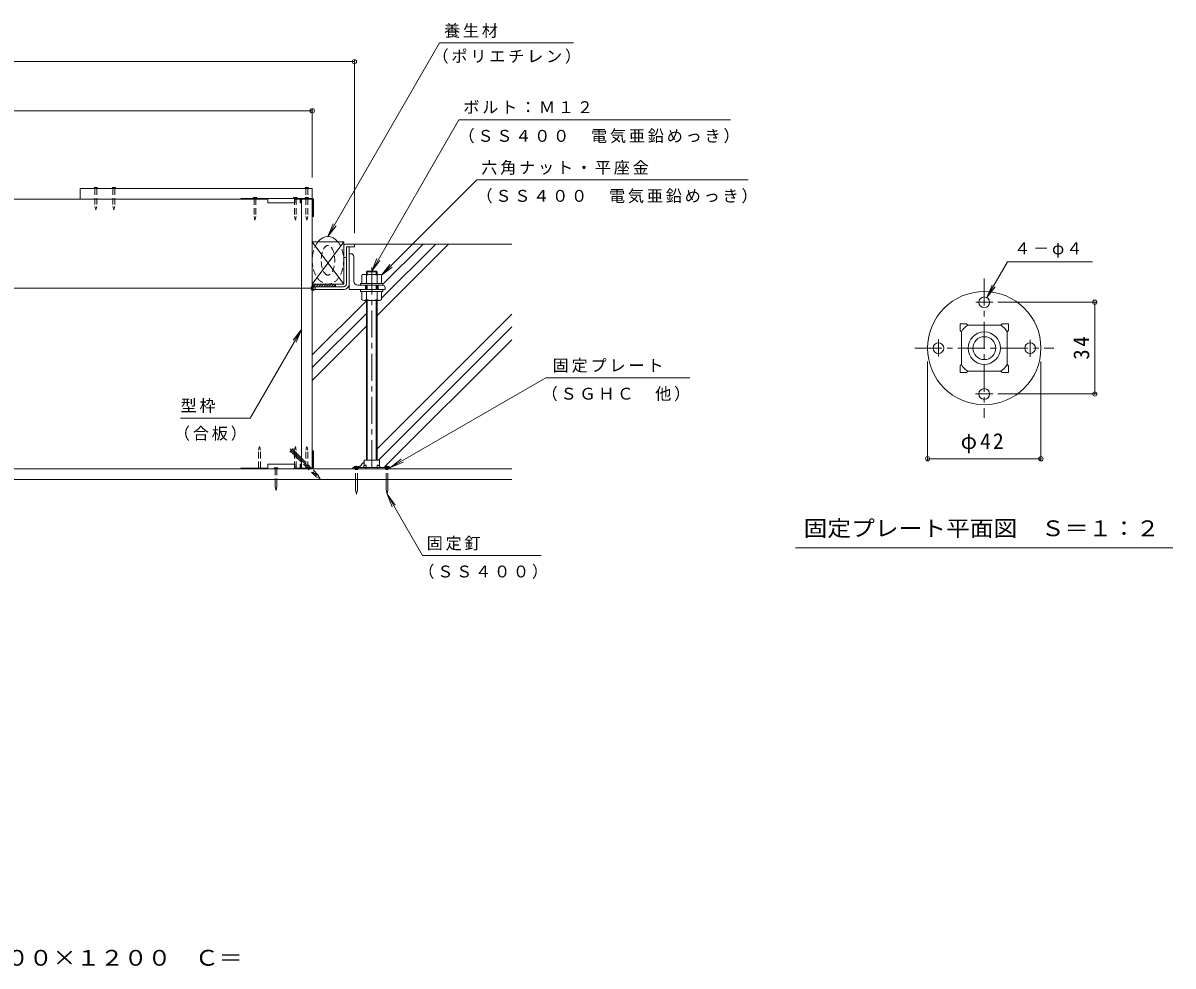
# Model space of a CAD drawing. Units: millimetres at full size, sheet at 1:6, with parts at other scales. Extents: x -1918 to 2320, y -1648 to 1656.
# Drawn here: x 1041 to 2320, y -1648 to -599 of the extents above; entities that cross this region are included whole.
import ezdxf
from ezdxf.enums import TextEntityAlignment as Align

# ---------------------------------------------------------------- set-up
doc = ezdxf.new("R2010")
doc.units = ezdxf.units.MM
doc.header["$LTSCALE"] = 6
doc.header["$PDMODE"] = 32
doc.header["$PDSIZE"] = 4.8
doc.linetypes.add('CHAIN1', pattern=[8, 5, -1, 1, -1])
doc.linetypes.add('DASHED1', pattern=[1.8, 1.2, -0.6])
for name, color, linetype, lineweight in [('1-0_1-0ﾚｲﾔ', 4, 'Continuous', 9), ('1-1_1-1ﾚｲﾔ', 2, 'Continuous', 9), ('1-3_1-3ﾚｲﾔ', 4, 'Continuous', 9), ('1-5_1-5ﾚｲﾔ', 7, 'Continuous', 9), ('1-6_1-6ﾚｲﾔ', 6, 'Continuous', 9), ('1-8', 3, 'Continuous', 9), ('1-A', 3, 'Continuous', 9), ('1-B', 4, 'Continuous', 9), ('1-C', 4, 'Continuous', 9), ('1-D', 5, 'Continuous', 5), ('1-E', 3, 'Continuous', 9), ('1-F', 7, 'Continuous', 9), ('D-0', 4, 'Continuous', 9), ('D-4', 7, 'Continuous', 9), ('D-9', 134, 'Continuous', 5), ('D-A', 2, 'Continuous', 9), ('F-5_F-5ﾚｲﾔ', 7, 'Continuous', 9)]:
    doc.layers.add(name, color=color, linetype=linetype, lineweight=lineweight)
doc.styles.add('ＭＳ ゴシック', font='')
doc.styles.get('ＭＳ ゴシック').set_extended_font_data('MS Gothic')

msp = doc.modelspace()

# ---------------------------------------------------------------- linework, layer by layer
at = {"layer": '1-0_1-0ﾚｲﾔ'}
for p, q in [((1407.597, -1093.399), (1407.597, -1094.999)), ((1449.597, -1093.399), (1407.597, -1093.399)), ((1409.597, -1094.999), (1409.597, -1093.399)), ((1413.597, -1094.999), (1413.597, -1093.399)), ((1422.097, -1093.399), (1422.097, -1094.999)), ((1435.097, -1093.399), (1435.097, -1094.999)), ((1443.597, -1094.999), (1443.597, -1093.399)), ((1447.597, -1094.999), (1447.597, -1093.399))]:
    msp.add_line(p, q, dxfattribs=at)
at = {"layer": '1-0_1-0ﾚｲﾔ', "linetype": 'CHAIN1'}
for p, q in [((1411.597, -1096.237), (1411.597, -1091.667)), ((1445.597, -1096.237), (1445.597, -1091.667))]:
    msp.add_line(p, q, dxfattribs=at)
at = {"layer": '1-0_1-0ﾚｲﾔ'}
msp.add_lwpolyline([(1449.597, -1093.399), (1449.597, -1094.999), (1407.597, -1094.999)], dxfattribs=at)
at = {"layer": '1-1_1-1ﾚｲﾔ'}
for p, q in [((1400.397, -889.299), (1400.397, -847.999)), ((1403.597, -889.299), (1403.597, -847.999)), ((1363.397, -892.499), (1363.397, -895.699)), ((1397.197, -892.499), (1363.397, -892.499)), ((1363.397, -895.699), (1397.197, -895.699)), ((1584.398, -1094.999), (-57.603, -1094.999)), ((-57.603, -1106.999), (1584.398, -1106.999))]:
    msp.add_line(p, q, dxfattribs=at)
for radius in [3.2, 6.4]:
    msp.add_arc((1397.197, -889.299), radius, 270, 0, dxfattribs=at)
at = {"layer": '1-3_1-3ﾚｲﾔ'}
for p, q in [((1397.397, -846.999), (1397.397, -859.999)), ((1399.397, -844.999), (1409.397, -844.999)), ((1400.397, -859.999), (1400.397, -847.999)), ((1400.397, -859.999), (1397.397, -859.999))]:
    msp.add_line(p, q, dxfattribs=at)
msp.add_lwpolyline([(1409.397, -844.999), (1409.397, -847.999), (1400.397, -847.999)], dxfattribs=at)
msp.add_arc((1399.397, -846.999), 2, 90, 180, dxfattribs=at)
at = {"layer": '1-5_1-5ﾚｲﾔ'}
for p, q in [((1379.897, -836.499), (1504.159, -621.273)), ((1653.211, -621.273), (1504.159, -621.273)), ((1545.643, -773.654), (1439.597, -879.7)), ((1545.643, -773.654), (1847.481, -773.654)), ((1379.897, -836.499), (1385.638, -822.641)), ((1379.897, -836.499), (1389.029, -824.599)), ((1428.598, -874.999), (1434.338, -861.141)), ((1428.598, -874.999), (1437.729, -863.099)), ((1439.597, -879.7), (1448.729, -867.799)), ((1439.597, -879.7), (1451.498, -870.568)), ((1350.398, -940.071), (1293.515, -1038.595)), ((1350.398, -940.071), (1341.266, -951.971)), ((1350.398, -940.071), (1344.658, -953.929)), ((1622.172, -993.763), (1782.611, -993.763)), ((1293.515, -1038.595), (1215.773, -1038.595)), ((1449.597, -1093.399), (1463.456, -1087.659)), ((1445.598, -1123.399), (1454.729, -1135.299)), ((1445.598, -1123.399), (1451.338, -1137.257)), ((1484.949, -1191.557), (1445.598, -1123.399)), ((1484.949, -1191.557), (1617.054, -1191.557))]:
    msp.add_line(p, q, dxfattribs=at)
for points in [[(1428.598, -874.999), (1525.644, -706.911), (1827.869, -706.911)], [(1622.172, -993.763), (1449.597, -1093.399), (1461.498, -1084.268)]]:
    msp.add_lwpolyline(points, dxfattribs=at)
at = {"layer": '1-6_1-6ﾚｲﾔ'}
for p, q in [((1409.397, -844.999), (1584.397, -844.999)), ((1434.598, -924.374), (1513.973, -844.999)), ((1439.597, -905.233), (1499.831, -844.999)), ((1441.097, -889.59), (1485.688, -844.999)), ((1363.397, -889.821), (1363.719, -889.499)), ((1363.397, -889.499), (1388.397, -889.499)), ((1363.397, -889.499), (1363.397, -892.499)), ((1363.548, -892.499), (1366.548, -889.499)), ((1366.376, -892.499), (1369.376, -889.499)), ((1369.204, -892.499), (1372.204, -889.499)), ((1372.033, -892.499), (1375.033, -889.499)), ((1374.861, -892.499), (1377.861, -889.499)), ((1377.69, -892.499), (1380.69, -889.499)), ((1380.518, -892.499), (1383.518, -889.499)), ((1383.347, -892.499), (1386.347, -889.499)), ((1386.175, -892.499), (1388.397, -890.277)), ((1388.397, -889.499), (1388.397, -892.499)), ((1362.397, -968.291), (1422.597, -908.09)), ((1362.397, -982.433), (1422.597, -922.233)), ((1434.598, -1072.867), (1584.397, -923.067)), ((1362.397, -996.575), (1422.597, -936.375)), ((1436.207, -1085.399), (1584.397, -937.209)), ((1443.349, -1092.399), (1584.397, -951.351)), ((1414.097, -1093.367), (1420.097, -1087.367)), ((1422.065, -1085.399), (1422.597, -1084.867))]:
    msp.add_line(p, q, dxfattribs=at)
at = {"layer": '1-6_1-6ﾚｲﾔ', "linetype": 'DASHED1'}
msp.add_ellipse((1379.897, -862.999), major_axis=(0, -26.5), ratio=0.660377, start_param=3.82791003, end_param=8.73846058, dxfattribs=at)
at = {"layer": '1-6_1-6ﾚｲﾔ'}
msp.add_ellipse((1379.897, -862.999), major_axis=(0, -26.5), ratio=0.660377, start_param=2.45527528, end_param=3.82791003, dxfattribs=at)
at = {"layer": '1-6_1-6ﾚｲﾔ', "linetype": 'DASHED1'}
msp.add_ellipse((1379.897, -862.999), major_axis=(0, -16.5), ratio=0.454545, dxfattribs=at)
at = {"layer": '1-8'}
for p, q in [((1337.524, -1076.167), (1341.095, -1072.596)), ((1341.095, -1072.596), (1341.07, -1073.993)), ((1350.398, -1083.321), (1341.07, -1073.993)), ((1337.524, -1076.167), (1338.921, -1076.143)), ((1350.398, -1087.62), (1338.921, -1076.143)), ((1414.097, -1092.399), (1414.097, -1093.399)), ((1443.097, -1092.399), (1443.097, -1093.399)), ((1410.597, -1118.399), (1410.597, -1106.999)), ((1412.597, -1118.399), (1412.597, -1106.999)), ((1444.597, -1118.399), (1444.597, -1106.999)), ((1446.597, -1118.399), (1446.597, -1106.999)), ((1410.597, -1118.399), (1411.597, -1123.399)), ((1412.597, -1118.399), (1411.597, -1123.399)), ((1444.597, -1118.399), (1445.597, -1123.399)), ((1446.597, -1118.399), (1445.597, -1123.399))]:
    msp.add_line(p, q, dxfattribs=at)
at = {"layer": '1-8', "linetype": 'CHAIN1'}
msp.add_line((1337.698, -1072.771), (1371.71, -1106.782), dxfattribs=at)
at = {"layer": '1-8', "linetype": 'DASHED1'}
for p, q in [((1362.077, -1094.999), (1350.398, -1083.321)), ((1357.777, -1094.999), (1350.398, -1087.62)), ((1366.604, -1103.826), (1357.777, -1094.999)), ((1368.754, -1101.676), (1362.077, -1094.999)), ((1410.597, -1106.999), (1410.597, -1093.399)), ((1412.597, -1106.999), (1412.597, -1093.399)), ((1444.597, -1106.999), (1444.597, -1093.399)), ((1446.597, -1106.999), (1446.597, -1093.399)), ((1366.604, -1103.826), (1371.108, -1106.18)), ((1368.754, -1101.676), (1371.108, -1106.18))]:
    msp.add_line(p, q, dxfattribs=at)
at = {"layer": '1-8'}
for points in [[(1414.097, -1092.399), (1409.097, -1092.399), (1409.097, -1093.399)], [(1443.097, -1092.399), (1448.097, -1092.399), (1448.097, -1093.399)]]:
    msp.add_lwpolyline(points, dxfattribs=at)
at = {"layer": '1-A'}
for p, q in [((1350.098, -794.199), (1282.898, -794.199)), ((1282.898, -794.999), (1282.898, -794.199)), ((1312.898, -794.999), (1282.898, -794.999)), ((1312.898, -794.199), (1312.898, -799.199)), ((1342.898, -799.199), (1312.898, -799.199)), ((1342.898, -794.199), (1342.898, -799.199)), ((1349.098, -794.999), (1342.898, -794.999)), ((1349.098, -795.199), (1349.098, -799.199)), ((1349.898, -799.199), (1349.098, -799.199)), ((1349.898, -795.499), (1349.898, -799.199)), ((1350.098, -794.199), (1362.698, -794.199)), ((1362.398, -794.999), (1350.398, -794.999)), ((1362.898, -795.499), (1362.898, -814.199)), ((1363.698, -795.199), (1363.698, -814.199)), ((1363.698, -814.199), (1362.398, -814.199)), ((1362.397, -842.499), (1362.397, -889.499)), ((1362.397, -842.499), (1397.397, -889.499)), ((1362.397, -889.499), (1397.397, -842.499)), ((1362.397, -889.499), (1397.397, -889.499)), ((1363.698, -1074.999), (1362.398, -1074.999)), ((1362.898, -1093.699), (1362.898, -1074.999)), ((1363.698, -1093.999), (1363.698, -1074.999)), ((1282.898, -1094.199), (1282.898, -1094.999)), ((1312.898, -1094.199), (1282.898, -1094.199)), ((1350.098, -1094.999), (1282.898, -1094.999)), ((1312.898, -1094.999), (1312.898, -1089.999)), ((1342.898, -1089.999), (1312.898, -1089.999)), ((1342.898, -1094.999), (1342.898, -1089.999)), ((1349.098, -1094.199), (1342.898, -1094.199)), ((1349.098, -1093.999), (1349.098, -1089.999)), ((1349.898, -1089.999), (1349.098, -1089.999)), ((1349.898, -1093.699), (1349.898, -1089.999)), ((1362.698, -1094.999), (1350.098, -1094.999)), ((1350.398, -1094.199), (1362.398, -1094.199))]:
    msp.add_line(p, q, dxfattribs=at)
at = {"layer": '1-A', "color": 2}
for p, q in [((1437.097, -1085.399), (1437.097, -1091.991)), ((1421.148, -1091.133), (1419.597, -1092.399)), ((1419.597, -1092.399), (1419.597, -1093.399)), ((1421.148, -1091.133), (1422.492, -1091.133)), ((1422.492, -1091.133), (1422.492, -1093.399)), ((1434.703, -1091.133), (1434.703, -1093.399)), ((1436.047, -1091.133), (1434.703, -1091.133)), ((1436.047, -1091.133), (1437.597, -1092.399)), ((1437.597, -1092.399), (1437.597, -1093.399))]:
    msp.add_line(p, q, dxfattribs=at)
at = {"layer": '1-A'}
msp.add_lwpolyline([(1362.397, -842.499), (1397.397, -842.499), (1397.397, -889.499)], dxfattribs=at)
at = {"layer": '1-A', "color": 2}
msp.add_lwpolyline([(1437.097, -1085.399), (1420.097, -1085.399), (1420.097, -1091.991)], dxfattribs=at)
at = {"layer": '1-A'}
for centre, radius, start, end in [((1350.098, -795.199), 1, 90, 180), ((1350.398, -795.499), 0.5, 90, 180), ((1362.398, -795.499), 0.5, 0, 90), ((1362.698, -795.199), 1, 0, 90), ((1350.098, -1093.999), 1, 180, 270), ((1350.398, -1093.699), 0.5, 180, 270), ((1362.398, -1093.699), 0.5, 270, 0), ((1362.698, -1093.999), 1, 270, 0)]:
    msp.add_arc(centre, radius, start, end, dxfattribs=at)
at = {"layer": '1-B', "color": 6}
msp.add_line((1362.398, -794.199), (1362.398, -782.999), dxfattribs=at)
at = {"layer": '1-B'}
for p, q in [((243.897, -794.999), (1282.898, -794.999)), ((1350.398, -794.999), (1350.398, -1094.999)), ((1362.398, -794.999), (1362.398, -1094.999))]:
    msp.add_line(p, q, dxfattribs=at)
at = {"layer": '1-B', "color": 6}
msp.add_lwpolyline([(1362.398, -782.999), (1104.305, -782.999), (1104.305, -794.999)], dxfattribs=at)
at = {"layer": '1-C'}
for p, q in [((1119.618, -781.999), (1120.619, -783)), ((1119.618, -781.999), (1123.618, -781.999)), ((1122.618, -782.999), (1123.618, -781.999)), ((1139.618, -781.999), (1140.618, -783)), ((1139.618, -781.999), (1143.618, -781.999)), ((1142.618, -782.999), (1143.618, -781.999)), ((1354.398, -781.999), (1358.398, -781.999)), ((1354.398, -781.999), (1355.398, -783)), ((1357.398, -782.999), (1358.398, -781.999)), ((1321.098, -1106.999), (1321.098, -1114.999)), ((1323.098, -1106.999), (1323.098, -1114.999)), ((1321.098, -1114.999), (1322.098, -1118.999)), ((1323.098, -1114.999), (1322.098, -1118.999))]:
    msp.add_line(p, q, dxfattribs=at)
at = {"layer": '1-C', "linetype": 'DASHED1'}
for p, q in [((1120.619, -782.999), (1120.619, -802.999)), ((1122.618, -782.999), (1122.618, -802.999)), ((1142.618, -782.999), (1142.618, -802.999)), ((1296.698, -793.2), (1297.698, -794.2)), ((1296.698, -793.2), (1300.698, -793.2)), ((1299.698, -794.199), (1300.698, -793.2)), ((1341.698, -793.2), (1342.698, -794.2)), ((1341.698, -793.2), (1345.698, -793.2)), ((1344.698, -794.199), (1345.698, -793.2)), ((1354.398, -793.2), (1355.398, -794.2)), ((1354.398, -793.2), (1358.398, -793.2)), ((1355.398, -782.999), (1355.398, -793.2)), ((1357.398, -782.999), (1357.398, -793.2)), ((1357.398, -794.199), (1358.398, -793.2)), ((1120.619, -802.999), (1121.618, -806.999)), ((1122.618, -802.999), (1121.618, -806.999)), ((1142.618, -802.999), (1141.618, -806.999)), ((1297.698, -794.199), (1297.698, -814.199)), ((1299.698, -794.199), (1299.698, -814.199)), ((1344.698, -794.199), (1344.698, -814.199)), ((1355.398, -794.2), (1355.398, -814.2)), ((1357.398, -794.2), (1357.398, -814.2)), ((1297.698, -814.199), (1298.698, -818.199)), ((1299.698, -814.199), (1298.698, -818.199)), ((1344.698, -814.199), (1343.698, -818.199)), ((1355.398, -814.2), (1356.398, -818.2)), ((1357.398, -814.2), (1356.398, -818.2)), ((1302.698, -1074.2), (1303.698, -1070.2)), ((1302.698, -1094.2), (1302.698, -1074.2)), ((1304.698, -1074.2), (1303.698, -1070.2)), ((1304.698, -1094.2), (1304.698, -1074.2)), ((1342.698, -1074.2), (1343.698, -1070.2)), ((1342.698, -1094.2), (1342.698, -1074.2)), ((1344.697, -1074.2), (1343.698, -1070.2)), ((1344.697, -1094.2), (1344.697, -1074.2)), ((1355.398, -1074.2), (1356.398, -1070.2)), ((1355.398, -1094.2), (1355.398, -1074.2)), ((1357.398, -1074.2), (1356.398, -1070.2)), ((1357.398, -1094.2), (1357.398, -1074.2)), ((1301.698, -1095.2), (1302.698, -1094.199)), ((1301.698, -1095.2), (1305.698, -1095.2)), ((1304.698, -1094.199), (1305.698, -1095.2)), ((1320.098, -1093.999), (1321.098, -1094.999)), ((1320.098, -1093.999), (1324.098, -1093.999)), ((1321.098, -1094.999), (1321.098, -1106.999)), ((1323.098, -1094.999), (1324.098, -1093.999)), ((1323.098, -1094.999), (1323.098, -1106.999)), ((1341.698, -1095.2), (1342.698, -1094.199)), ((1341.698, -1095.2), (1345.698, -1095.2)), ((1344.698, -1094.199), (1345.698, -1095.2)), ((1354.398, -1095.2), (1355.398, -1094.199)), ((1354.398, -1095.2), (1358.398, -1095.2)), ((1357.398, -1094.199), (1358.398, -1095.2))]:
    msp.add_line(p, q, dxfattribs=at)
for points in [[(1140.618, -782.999), (1140.618, -802.999), (1141.618, -806.999)], [(1342.698, -794.199), (1342.698, -814.199), (1343.698, -818.199)]]:
    msp.add_lwpolyline(points, dxfattribs=at)
at = {"layer": '1-D'}
for p, q in [((1417.597, -888.699), (1417.597, -879.7)), ((1420.094, -878.699), (1437.101, -878.699)), ((1423.598, -874.999), (1422.597, -876)), ((1422.597, -876), (1434.598, -876)), ((1422.597, -876), (1422.597, -878.699)), ((1422.597, -888.699), (1422.597, -879.7)), ((1423.598, -874.999), (1433.598, -874.999)), ((1423.598, -874.999), (1423.598, -878.699)), ((1434.598, -876), (1433.598, -874.999)), ((1433.598, -874.999), (1433.598, -878.699)), ((1434.598, -876), (1434.598, -878.699)), ((1434.598, -888.699), (1434.598, -879.7)), ((1439.597, -888.699), (1439.597, -879.7)), ((1416.098, -888.699), (1441.097, -888.699)), ((1416.098, -888.699), (1416.098, -890.699)), ((1416.098, -890.699), (1441.097, -890.699)), ((1416.098, -895.699), (1441.097, -895.699)), ((1416.098, -895.699), (1416.098, -897.699)), ((1441.097, -888.699), (1441.097, -890.699)), ((1441.097, -895.699), (1441.097, -897.699)), ((1416.098, -897.699), (1441.097, -897.699)), ((1417.597, -897.699), (1417.597, -906.699)), ((1420.094, -907.699), (1437.101, -907.699)), ((1422.597, -897.699), (1422.597, -906.699)), ((1422.597, -907.699), (1422.597, -1085.399)), ((1423.598, -907.699), (1423.598, -1085.399)), ((1433.598, -907.699), (1433.598, -1085.399)), ((1434.598, -897.699), (1434.598, -906.699)), ((1434.598, -907.699), (1434.598, -1085.399)), ((1439.597, -897.699), (1439.597, -906.699))]:
    msp.add_line(p, q, dxfattribs=at)
at = {"layer": '1-D', "linetype": 'CHAIN1'}
msp.add_line((1428.597, -871), (1428.597, -1098.563), dxfattribs=at)
at = {"layer": '1-D', "linetype": 'DASHED1'}
for p, q in [((1422.597, -890.699), (1422.597, -895.699)), ((1423.598, -890.699), (1423.598, -895.699)), ((1433.598, -890.699), (1433.598, -895.699)), ((1434.598, -890.699), (1434.598, -895.699))]:
    msp.add_line(p, q, dxfattribs=at)
at = {"layer": '1-D'}
for centre, radius, start, end in [((1420.097, -882.324), 3.625, 46.39719, 133.60283), ((1428.597, -897.199), 18.5, 71.07536, 108.92465), ((1437.097, -882.324), 3.625, 46.39719, 133.60283), ((1420.097, -904.074), 3.625, 226.39719, 313.60283), ((1428.597, -889.199), 18.5, 251.07536, 288.92465), ((1437.097, -904.074), 3.625, 226.39719, 313.60283)]:
    msp.add_arc(centre, radius, start, end, dxfattribs=at)
at = {"layer": '1-E'}
for p, q in [((1405.597, -855.699), (1403.597, -855.699)), ((1403.597, -895.699), (1403.597, -855.699)), ((1408.597, -886.199), (1408.597, -858.699)), ((1443.597, -895.699), (1403.597, -895.699)), ((1413.097, -890.699), (1440.597, -890.699)), ((1443.597, -893.699), (1443.597, -895.699))]:
    msp.add_line(p, q, dxfattribs=at)
at = {"layer": '1-E', "linetype": 'DASHED1'}
for p, q in [((1421.597, -890.699), (1421.597, -895.699)), ((1435.597, -890.699), (1435.597, -895.699))]:
    msp.add_line(p, q, dxfattribs=at)
at = {"layer": '1-E'}
for centre, radius, start, end in [((1405.597, -858.699), 3, 0, 90), ((1413.097, -886.199), 4.5, 180, 270), ((1440.597, -893.699), 3, 0, 90)]:
    msp.add_arc(centre, radius, start, end, dxfattribs=at)
at = {"layer": '1-F'}
for p, q in [((117.397, -642.033), (1409.397, -642.033)), ((1409.397, -640.233), (1409.397, -832.999)), ((164.398, -696.77), (1362.397, -696.77)), ((1362.397, -694.97), (1362.397, -770.999)), ((1363.398, -894.099), (163.397, -894.099))]:
    msp.add_line(p, q, dxfattribs=at)
for p in [(1409.397, -642.033), (1362.397, -696.77), (1363.398, -894.099)]:
    msp.add_point(p, dxfattribs=at)
at = {"layer": 'D-0', "linetype": 'CHAIN1'}
for p, q in [((2100.764, -909.774), (2119.786, -909.774)), ((2059.19, -970.201), (2059.19, -951.178)), ((2161.19, -951.348), (2161.19, -970.371)), ((2119.616, -1011.774), (2100.594, -1011.774))]:
    msp.add_line(p, q, dxfattribs=at)
at = {"layer": 'D-0'}
for centre, radius in [((2110.19, -960.774), 63), ((2110.19, -909.774), 6), ((2059.19, -960.774), 6), ((2161.19, -960.774), 6), ((2110.19, -1011.774), 6)]:
    msp.add_circle(centre, radius, dxfattribs=at)
at = {"layer": 'D-4'}
for p, q in [((2113.19, -904.578), (2118.93, -890.72)), ((2113.19, -904.578), (2122.321, -892.678)), ((2125.19, -909.774), (2234.99, -909.774)), ((2233.19, -1011.774), (2233.19, -909.774)), ((2047.19, -975.774), (2047.19, -1085.574)), ((2173.19, -975.774), (2173.19, -1085.574)), ((2125.19, -1011.774), (2234.99, -1011.774)), ((2047.19, -1083.774), (2173.19, -1083.774))]:
    msp.add_line(p, q, dxfattribs=at)
at = {"layer": 'D-4', "color": 2}
msp.add_line((2320.19, -1182.774), (1900.19, -1182.774), dxfattribs=at)
at = {"layer": 'D-4'}
msp.add_lwpolyline([(2113.19, -904.578), (2136.171, -864.774), (2230.439, -864.774)], dxfattribs=at)
for p in [(2233.19, -909.774), (2233.19, -1011.774), (2047.19, -1083.774), (2173.19, -1083.774)]:
    msp.add_point(p, dxfattribs=at)
at = {"layer": 'D-9', "color": 2, "linetype": 'CHAIN1', "lineweight": 9}
for p, q in [((2110.19, -883.418), (2110.19, -1038.131)), ((2032.833, -960.774), (2187.546, -960.774))]:
    msp.add_line(p, q, dxfattribs=at)
at = {"layer": 'D-A'}
for p, q in [((2091.873, -935.274), (2090.373, -933.774)), ((2128.507, -935.274), (2130.007, -933.774)), ((2084.69, -942.458), (2083.19, -940.958)), ((2084.69, -942.458), (2084.69, -979.091)), ((2128.507, -935.274), (2091.873, -935.274)), ((2135.69, -942.458), (2137.19, -940.958)), ((2135.69, -979.091), (2135.69, -942.458)), ((2084.69, -979.091), (2083.19, -980.591)), ((2135.69, -979.091), (2137.19, -980.591)), ((2091.873, -986.274), (2090.373, -987.774)), ((2091.873, -986.274), (2128.507, -986.274)), ((2128.507, -986.274), (2130.006, -987.774))]:
    msp.add_line(p, q, dxfattribs=at)
for points in [[(2083.19, -940.958), (2083.19, -933.774), (2090.373, -933.774)], [(2130.007, -933.774), (2137.19, -933.774), (2137.19, -940.958)], [(2090.373, -987.774), (2083.19, -987.774), (2083.19, -980.591)], [(2137.19, -980.591), (2137.19, -987.774), (2130.006, -987.774)]]:
    msp.add_lwpolyline(points, dxfattribs=at)
for radius in [18, 12.75]:
    msp.add_circle((2110.19, -960.774), radius, dxfattribs=at)
for centre, start, end in [((2102.69, -953.274), 121.00261, 148.99734), ((2117.69, -953.274), 31.00261, 58.99734), ((2102.69, -968.274), 211.00261, 238.99734), ((2117.69, -968.274), 301.00261, 328.99734)]:
    msp.add_arc(centre, 21, start, end, dxfattribs=at)

# ---------------------------------------------------------------- texts
at = {"layer": '1-5_1-5ﾚｲﾔ', "char_height": 13.2, "attachment_point": 7, "style": 'ＭＳ ゴシック'}
for s, insert in [('\\T1.17;養生材', (1509.002, -615.651)), ('\\T1.17;（ポリエチレン）', (1496.123, -644.34)), ('\\T1.17;ボルト：Ｍ１２', (1530.435, -700.082)), ('\\T1.17;（ＳＳ４００\u3000電気亜鉛めっき）', (1525.098, -732.931)), ('\\T1.17;六角ナット・平座金', (1550.434, -768.032)), ('\\T1.17;（ＳＳ４００\u3000電気亜鉛めっき）', (1545.097, -799.674)), ('\\T1.17;固定プレート', (1629.888, -988.141)), ('\\T1.17;（ＳＧＨＣ\u3000他）', (1617.611, -1019.783)), ('\\T1.17;型枠', (1215.817, -1032.755)), ('\\T1.17;（合板）', (1208.393, -1063.97)), ('\\T1.17;固定釘', (1489.74, -1185.935)), ('\\T1.17;（ＳＳ４００）', (1480.388, -1217.577))]:
    msp.add_mtext(s, dxfattribs=dict(at, insert=insert))
at = {"layer": 'D-4', "color": 2, "style": 'ＭＳ ゴシック', "width": 1.1}
msp.add_text('固定プレート平面図\u3000Ｓ＝１：２', height=17.6, dxfattribs=at).set_placement((1909.19, -1175.274), align=Align.BOTTOM_LEFT)
at = {"layer": 'D-4', "insert": (2143.422, -860.006), "char_height": 13.2, "attachment_point": 7, "style": 'ＭＳ ゴシック'}
msp.add_mtext('\\T1.17;４－φ４', dxfattribs=at)
at = {"layer": 'D-4', "color": 2, "insert": (2227.19, -973.525), "char_height": 17.6, "attachment_point": 7, "rotation": 90, "style": 'ＭＳ ゴシック'}
msp.add_mtext('\\T1.27;\\W0.95;34', dxfattribs=at)
at = {"layer": 'D-4', "color": 2, "insert": (2083.94, -1077.775), "char_height": 17.6, "attachment_point": 7, "style": 'ＭＳ ゴシック'}
msp.add_mtext('\\T1.19;φ42', dxfattribs=at)
at = {"layer": 'F-5_F-5ﾚｲﾔ', "color": 2, "style": 'ＭＳ ゴシック', "width": 1.1}
msp.add_text('Ｓ－２ＥＣ－６００×１２００＋ＲＳＶ－１８－６００×１２００\u3000Ｃ＝', height=17.6, dxfattribs=at).set_placement((413.451, -1653.113), align=Align.BOTTOM_LEFT)

doc.saveas('drawing.dxf')
